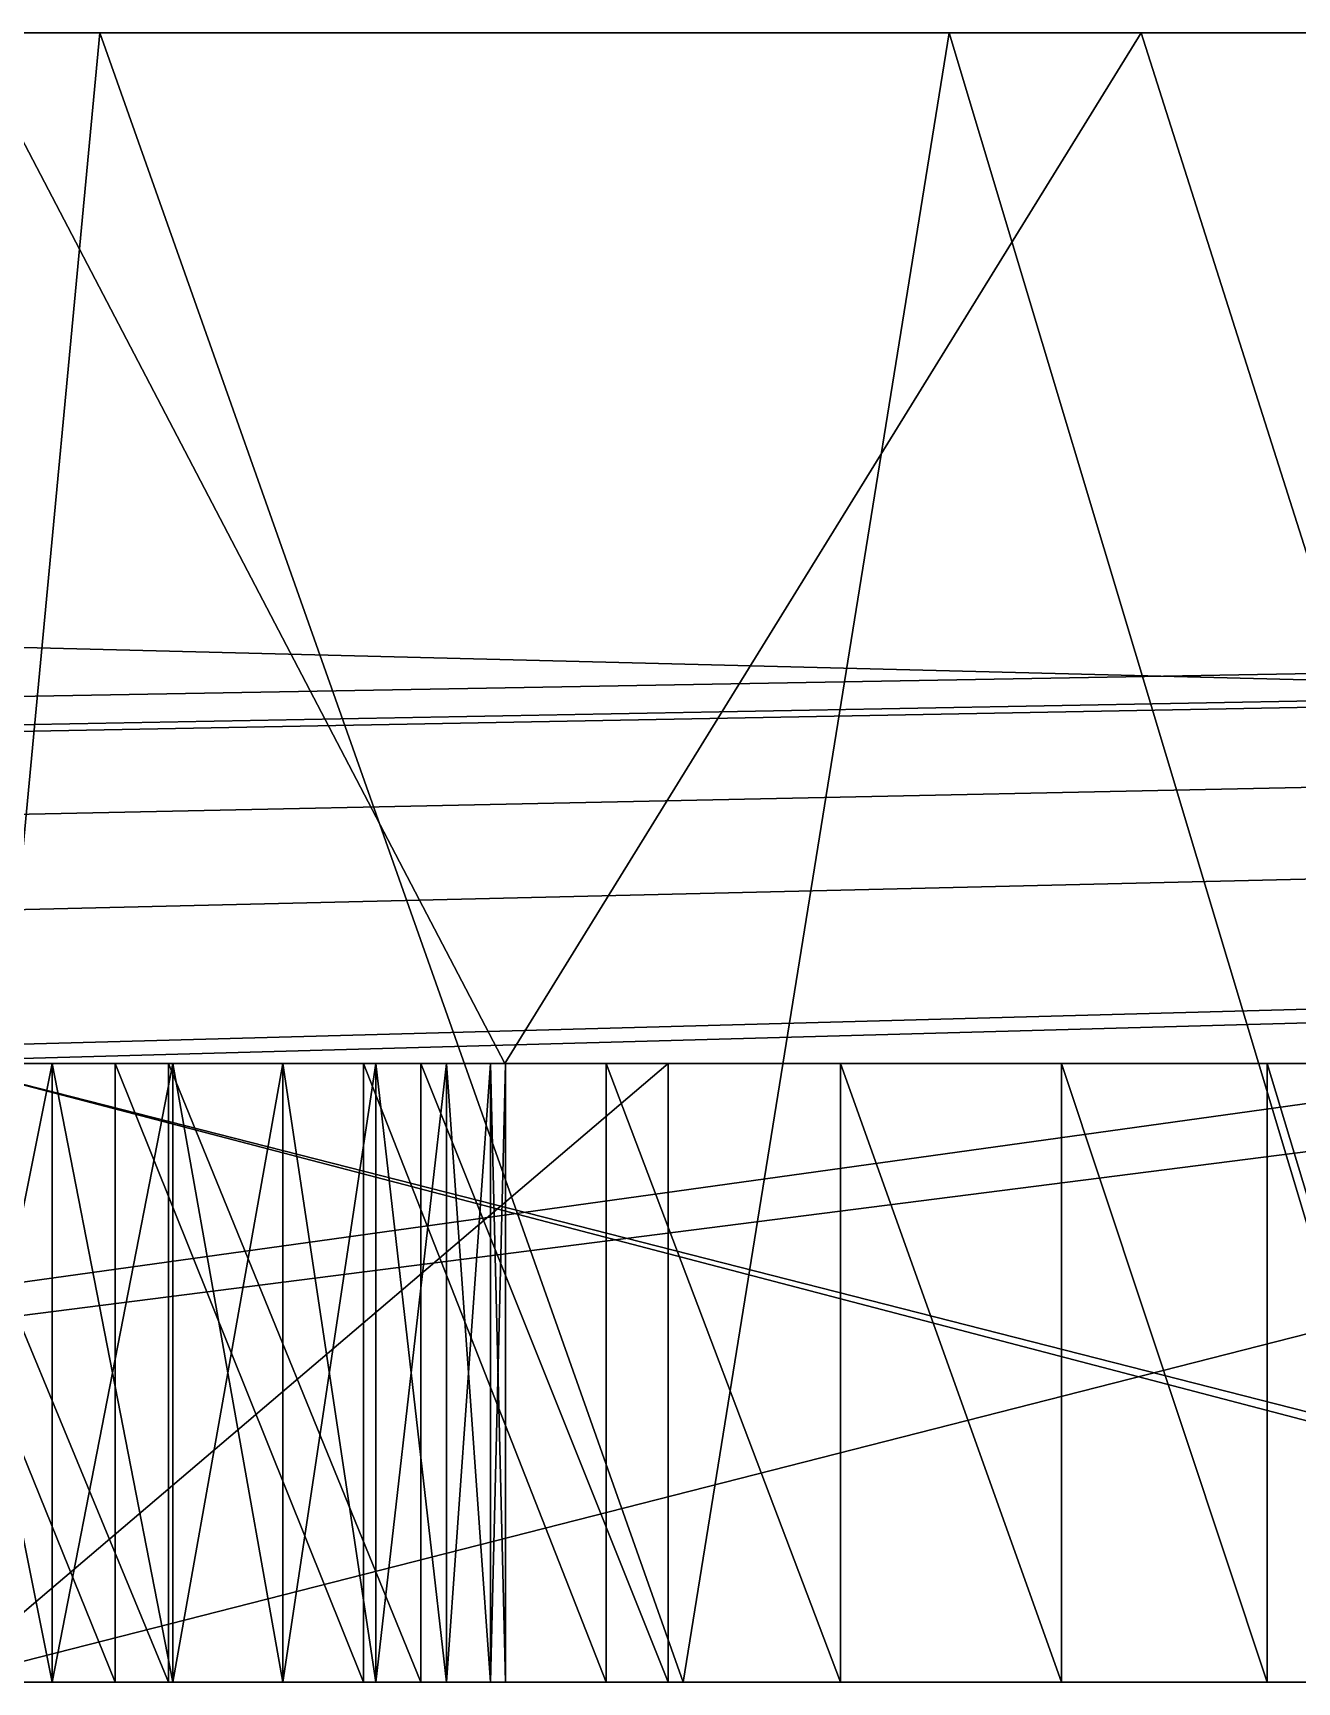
# Model space of a CAD drawing. Header units: millimetres. Extents: x -79 to 79, y 0 to 4.
# Drawn here: x -20.096 to -17.031, y 0 to 4 of the extents above; entities that cross this region are included whole.
import ezdxf

# ---------------------------------------------------------------- set-up
doc = ezdxf.new("R2010")
doc.units = ezdxf.units.MM
doc.header["$LTSCALE"] = 57.942387
for name, color, linetype in [('1', 7, 'CONTINUOUS'), ('14', 7, 'CONTINUOUS'), ('141', 7, 'CONTINUOUS'), ('146', 7, 'CONTINUOUS'), ('151', 7, 'CONTINUOUS'), ('193', 7, 'CONTINUOUS'), ('194', 7, 'CONTINUOUS'), ('195', 7, 'CONTINUOUS'), ('2', 7, 'CONTINUOUS'), ('224', 7, 'CONTINUOUS'), ('225', 7, 'CONTINUOUS'), ('226', 7, 'CONTINUOUS'), ('47', 7, 'CONTINUOUS'), ('49', 7, 'CONTINUOUS'), ('5', 7, 'CONTINUOUS'), ('54', 7, 'CONTINUOUS'), ('66', 7, 'CONTINUOUS'), ('67', 7, 'CONTINUOUS'), ('72', 7, 'CONTINUOUS')]:
    doc.layers.add(name, color=color, linetype=linetype)

msp = doc.modelspace()

# ---------------------------------------------------------------- linework, layer by layer
at = {"layer": '1', "color": 7, "linetype": 'CONTINUOUS'}
for points in [[(-6.4491, 0, 38.5), (6.4491, 0, 38.5), (-79, 0, 42.5), (-6.4491, 0, 38.5)], [(6.4491, 0, 38.5), (20.3188, 0, 38.1743), (-79, 0, 42.5), (6.4491, 0, 38.5)], [(-6.6276, 0, 38.3427), (-6.4491, 0, 38.5), (-79, 0, 42.5), (-6.6276, 0, 38.3427)], [(-6.7639, 0, 38.1477), (-6.6276, 0, 38.3427), (-79, 0, 42.5), (-6.7639, 0, 38.1477)], [(-6.8503, 0, 37.926), (-6.7639, 0, 38.1477), (-79, 0, 42.5), (-6.8503, 0, 37.926)], [(-6.8819, 0, 37.69), (-6.8503, 0, 37.926), (-79, 0, 42.5), (-6.8819, 0, 37.69)], [(-20.5786, 0, 38.5), (-6.8819, 0, 37.69), (-79, 0, 42.5), (-20.5786, 0, 38.5)], [(20.5786, 0, 38.5), (21.8478, 0, 38.5), (-79, 0, 42.5), (20.5786, 0, 38.5)], [(21.8478, 0, 38.5), (35.6625, 0, 38.1477), (-79, 0, 42.5), (21.8478, 0, 38.5)], [(20.432, 0, 38.3515), (20.5786, 0, 38.5), (-79, 0, 42.5), (20.432, 0, 38.3515)], [(20.3188, 0, 38.1743), (20.432, 0, 38.3515), (-79, 0, 42.5), (20.3188, 0, 38.1743)], [(35.9773, 0, 38.5), (48.8756, 0, 38.5), (-79, 0, 42.5), (35.9773, 0, 38.5)], [(48.8756, 0, 38.5), (62.7452, 0, 38.1743), (-79, 0, 42.5), (48.8756, 0, 38.5)], [(35.7988, 0, 38.3427), (35.9773, 0, 38.5), (-79, 0, 42.5), (35.7988, 0, 38.3427)], [(35.6625, 0, 38.1477), (35.7988, 0, 38.3427), (-79, 0, 42.5), (35.6625, 0, 38.1477)], [(63.005, 0, 38.5), (64.2742, 0, 38.5), (-79, 0, 42.5), (63.005, 0, 38.5)], [(-79, 0, 42.5), (64.2742, 0, 38.5), (79, 0, 42.5), (-79, 0, 42.5)], [(62.8585, 0, 38.3515), (63.005, 0, 38.5), (-79, 0, 42.5), (62.8585, 0, 38.3515)], [(62.7452, 0, 38.1743), (62.8585, 0, 38.3515), (-79, 0, 42.5), (62.7452, 0, 38.1743)], [(-20.8055, 0, -17.4632), (-27.0952, 0, -17.4632), (-15.3312, 0, -24.9632), (-20.8055, 0, -17.4632)], [(-15.3312, 0, -24.9632), (-27.0952, 0, -17.4632), (-27.0952, 0, -24.9632), (-15.3312, 0, -24.9632)], [(-27.0952, 0, 17.4632), (-16.3087, 0, 17.4632), (-27.0952, 0, 24.9632), (-27.0952, 0, 17.4632)], [(-16.3087, 0, 17.4632), (-25.1249, 0, 24.9632), (-27.0952, 0, 24.9632), (-16.3087, 0, 17.4632)], [(-25.1249, 0, 24.9632), (-16.3087, 0, 17.4632), (-24.9835, 0, 25.5552), (-25.1249, 0, 24.9632)], [(-24.9835, 0, 25.5552), (-16.3087, 0, 17.4632), (-24.7727, 0, 26.1223), (-24.9835, 0, 25.5552)], [(-24.7727, 0, 26.1223), (-16.3087, 0, 17.4632), (-24.4936, 0, 26.6622), (-24.7727, 0, 26.1223)], [(-24.4936, 0, 26.6622), (-16.3087, 0, 17.4632), (-21.1353, 0, 23.2709), (-24.4936, 0, 26.6622)], [(-21.1353, 0, 23.2709), (-16.3087, 0, 17.4632), (-20.9098, 0, 23.0712), (-21.1353, 0, 23.2709)], [(-20.9098, 0, 23.0712), (-16.3087, 0, 17.4632), (-20.643, 0, 22.9313), (-20.9098, 0, 23.0712)], [(-20.8055, 0, -17.4632), (-15.3312, 0, -24.9632), (-20.643, 0, -13.6687), (-20.8055, 0, -17.4632)], [(-20.643, 0, -13.6687), (-15.3312, 0, -24.9632), (-20.3506, 0, -13.7408), (-20.643, 0, -13.6687)], [(-20.643, 0, 22.9313), (-16.3087, 0, 17.4632), (-20.3506, 0, 22.8592), (-20.643, 0, 22.9313)], [(-20.432, 0, 38.3515), (-6.8819, 0, 37.69), (-20.5786, 0, 38.5), (-20.432, 0, 38.3515)], [(-19.8968, 0, 29.0908), (-20.5048, 0, 29.0907), (-20.0494, 0, 25.3408), (-19.8968, 0, 29.0908)], [(-20.0494, 0, 25.3408), (-20.5048, 0, 29.0907), (-20.3506, 0, 25.3408), (-20.0494, 0, 25.3408)], [(-20.3188, 0, 38.1743), (-6.8819, 0, 37.69), (-20.432, 0, 38.3515), (-20.3188, 0, 38.1743)], [(-19.7675, 0, -7.5188), (-20.3888, 0, -7.5036), (-20.0494, 0, -11.2592), (-19.7675, 0, -7.5188)], [(-20.0494, 0, -11.2592), (-20.3888, 0, -7.5036), (-20.3506, 0, -11.2592), (-20.0494, 0, -11.2592)], [(-20.3506, 0, -13.7408), (-15.3312, 0, -24.9632), (-20.0494, 0, -13.7408), (-20.3506, 0, -13.7408)], [(-20.3506, 0, 22.8592), (-16.3087, 0, 17.4632), (-20.0494, 0, 22.8592), (-20.3506, 0, 22.8592)], [(-20.3188, 0, -4.2521), (-18.5558, 0, -7.7781), (-20.3188, 0, 4.2521), (-20.3188, 0, -4.2521)], [(-18.5558, 0, -7.7781), (-15.3312, 0, -24.9632), (-20.3188, 0, 4.2521), (-18.5558, 0, -7.7781)], [(-14.4368, 0, -26.4104), (-20.3188, 0, -38.1743), (-14.7729, 0, -57.4116), (-14.4368, 0, -26.4104)], [(-14.7729, 0, -57.4116), (-20.3188, 0, -38.1743), (-16.6731, 0, -57.3875), (-14.7729, 0, -57.4116)], [(-16.6731, 0, -57.3875), (-20.3188, 0, -38.1743), (-18.519, 0, -57.3608), (-16.6731, 0, -57.3875)], [(-18.519, 0, -57.3608), (-20.3188, 0, -38.1743), (-20.3113, 0, -57.3318), (-18.519, 0, -57.3608)], [(-14.8443, 0, -25.0898), (-14.6402, 0, -25.2404), (-20.3188, 0, 4.2521), (-14.8443, 0, -25.0898)], [(-14.6402, 0, -25.2404), (-14.5848, 0, 15.72), (-20.3188, 0, 4.2521), (-14.6402, 0, -25.2404)], [(-15.0797, 0, -24.9954), (-14.8443, 0, -25.0898), (-20.3188, 0, 4.2521), (-15.0797, 0, -24.9954)], [(-15.3312, 0, -24.9632), (-15.0797, 0, -24.9954), (-20.3188, 0, 4.2521), (-15.3312, 0, -24.9632)], [(-10.4015, 0, 20.7121), (-6.8819, 0, 37.69), (-20.3188, 0, 38.1743), (-10.4015, 0, 20.7121)], [(-10.5844, 0, 21.0287), (-10.4015, 0, 20.7121), (-20.3188, 0, 38.1743), (-10.5844, 0, 21.0287)], [(-10.8291, 0, 21.3004), (-10.5844, 0, 21.0287), (-20.3188, 0, 38.1743), (-10.8291, 0, 21.3004)], [(-11.1248, 0, 21.5153), (-10.8291, 0, 21.3004), (-20.3188, 0, 38.1743), (-11.1248, 0, 21.5153)], [(-11.4589, 0, 21.6642), (-11.1248, 0, 21.5153), (-20.3188, 0, 38.1743), (-11.4589, 0, 21.6642)], [(-11.8169, 0, 21.7404), (-11.4589, 0, 21.6642), (-20.3188, 0, 38.1743), (-11.8169, 0, 21.7404)], [(-14.4368, 0, 26.4104), (-11.8169, 0, 21.7404), (-20.3188, 0, 38.1743), (-14.4368, 0, 26.4104)], [(-19.757, 0, -11.3313), (-19.7675, 0, -7.5188), (-20.0494, 0, -11.2592), (-19.757, 0, -11.3313)], [(-20.0494, 0, -13.7408), (-15.3312, 0, -24.9632), (-19.757, 0, -13.6687), (-20.0494, 0, -13.7408)], [(-20.0494, 0, 22.8592), (-16.3087, 0, 17.4632), (-19.757, 0, 22.9313), (-20.0494, 0, 22.8592)], [(-19.757, 0, 25.2687), (-19.8968, 0, 29.0908), (-20.0494, 0, 25.3408), (-19.757, 0, 25.2687)], [(-19.2948, 0, 29.0172), (-19.8968, 0, 29.0908), (-19.4902, 0, 25.1288), (-19.2948, 0, 29.0172)], [(-19.4902, 0, 25.1288), (-19.8968, 0, 29.0908), (-19.757, 0, 25.2687), (-19.4902, 0, 25.1288)], [(-19.1554, 0, -7.6104), (-19.7675, 0, -7.5188), (-19.2647, 0, -11.6709), (-19.1554, 0, -7.6104)], [(-19.2647, 0, -11.6709), (-19.7675, 0, -7.5188), (-19.4902, 0, -11.4712), (-19.2647, 0, -11.6709)], [(-19.4902, 0, -11.4712), (-19.7675, 0, -7.5188), (-19.757, 0, -11.3313), (-19.4902, 0, -11.4712)], [(-19.757, 0, -13.6687), (-15.3312, 0, -24.9632), (-19.4902, 0, -13.5288), (-19.757, 0, -13.6687)], [(-19.757, 0, 22.9313), (-16.3087, 0, 17.4632), (-19.4902, 0, 23.0712), (-19.757, 0, 22.9313)], [(-19.4902, 0, -13.5288), (-15.3312, 0, -24.9632), (-19.2647, 0, -13.3291), (-19.4902, 0, -13.5288)], [(-19.4902, 0, 23.0712), (-16.3087, 0, 17.4632), (-19.2647, 0, 23.2709), (-19.4902, 0, 23.0712)], [(-19.2647, 0, 24.9291), (-19.2948, 0, 29.0172), (-19.4902, 0, 25.1288), (-19.2647, 0, 24.9291)], [(-18.7059, 0, 28.8715), (-19.2948, 0, 29.0172), (-18.95, 0, 24.1), (-18.7059, 0, 28.8715)], [(-18.95, 0, 24.1), (-19.2948, 0, 29.0172), (-18.9864, 0, 24.3994), (-18.95, 0, 24.1)], [(-18.9864, 0, 24.3994), (-19.2948, 0, 29.0172), (-19.0934, 0, 24.6812), (-18.9864, 0, 24.3994)], [(-19.0934, 0, 24.6812), (-19.2948, 0, 29.0172), (-19.2647, 0, 24.9291), (-19.0934, 0, 24.6812)], [(-19.0934, 0, -11.9188), (-19.1554, 0, -7.6104), (-19.2647, 0, -11.6709), (-19.0934, 0, -11.9188)], [(-19.2647, 0, -13.3291), (-15.3312, 0, -24.9632), (-19.0934, 0, -13.0812), (-19.2647, 0, -13.3291)], [(-19.2647, 0, 23.2709), (-16.3087, 0, 17.4632), (-19.0934, 0, 23.5188), (-19.2647, 0, 23.2709)], [(-18.5558, 0, -7.7781), (-19.1554, 0, -7.6104), (-18.95, 0, -12.5), (-18.5558, 0, -7.7781)], [(-18.95, 0, -12.5), (-19.1554, 0, -7.6104), (-18.9864, 0, -12.2006), (-18.95, 0, -12.5)], [(-18.9864, 0, -12.2006), (-19.1554, 0, -7.6104), (-19.0934, 0, -11.9188), (-18.9864, 0, -12.2006)], [(-19.0934, 0, -13.0812), (-15.3312, 0, -24.9632), (-18.9864, 0, -12.7994), (-19.0934, 0, -13.0812)], [(-19.0934, 0, 23.5188), (-16.3087, 0, 17.4632), (-18.9864, 0, 23.8006), (-19.0934, 0, 23.5188)], [(-15.3312, 0, -24.9632), (-18.95, 0, -12.5), (-18.9864, 0, -12.7994), (-15.3312, 0, -24.9632)], [(-16.3087, 0, 17.4632), (-18.95, 0, 24.1), (-18.9864, 0, 23.8006), (-16.3087, 0, 17.4632)], [(-15.3312, 0, -24.9632), (-18.5558, 0, -7.7781), (-18.95, 0, -12.5), (-15.3312, 0, -24.9632)], [(-16.3087, 0, 17.4632), (-18.7059, 0, 28.8715), (-18.95, 0, 24.1), (-16.3087, 0, 17.4632)], [(-18.7059, 0, 28.8715), (-16.3087, 0, 17.4632), (-18.1378, 0, 28.6549), (-18.7059, 0, 28.8715)], [(-18.1378, 0, 28.6549), (-16.3087, 0, 17.4632), (-17.6017, 0, 28.3717), (-18.1378, 0, 28.6549)], [(-17.6017, 0, 28.3717), (-16.3087, 0, 17.4632), (-17.1032, 0, 28.0255), (-17.6017, 0, 28.3717)], [(-17.1032, 0, 28.0255), (-16.3087, 0, 17.4632), (-16.6497, 0, 27.6206), (-17.1032, 0, 28.0255)]]:
    msp.add_3dface(points, dxfattribs=at)
at = {"layer": '14', "color": 7, "linetype": 'CONTINUOUS'}
for points in [[(-19.934, 4, -57.3382), (-20.3113, 0, -57.3318), (-21.9792, 4, -57.3026), (-19.934, 4, -57.3382)], [(-18.519, 0, -57.3608), (-20.3113, 0, -57.3318), (-19.934, 4, -57.3382), (-18.519, 0, -57.3608)], [(-17.8745, 4, -57.3703), (-18.519, 0, -57.3608), (-19.934, 4, -57.3382), (-17.8745, 4, -57.3703)], [(-16.6731, 0, -57.3875), (-18.519, 0, -57.3608), (-17.8745, 4, -57.3703), (-16.6731, 0, -57.3875)], [(-15.802, 4, -57.399), (-16.6731, 0, -57.3875), (-17.8745, 4, -57.3703), (-15.802, 4, -57.399)]]:
    msp.add_3dface(points, dxfattribs=at)
at = {"layer": '141', "color": 7, "linetype": 'CONTINUOUS'}
for points in [[(-79, 4, 42.5), (79, 4, 42.5), (-70, 4, 38.5), (-79, 4, 42.5)], [(-70, 4, 38.5), (79, 4, 42.5), (70, 4, 38.5), (-70, 4, 38.5)], [(-19.934, 4, -57.3382), (-21.9792, 4, -57.3026), (-20.2584, 4, -53.3321), (-19.934, 4, -57.3382)], [(-17.4083, 4, -53.3767), (-19.934, 4, -57.3382), (-20.2584, 4, -53.3321), (-17.4083, 4, -53.3767)], [(-17.8745, 4, -57.3703), (-19.934, 4, -57.3382), (-17.4083, 4, -53.3767), (-17.8745, 4, -57.3703)], [(-15.802, 4, -57.399), (-17.8745, 4, -57.3703), (-17.4083, 4, -53.3767), (-15.802, 4, -57.399)], [(-15.1949, 4, -53.4067), (-15.802, 4, -57.399), (-17.4083, 4, -53.3767), (-15.1949, 4, -53.4067)]]:
    msp.add_3dface(points, dxfattribs=at)
at = {"layer": '146', "color": 7, "linetype": 'CONTINUOUS'}
for points in [[(-64.2742, 1.5, 38.5), (-70, 1.5, 38.5), (70, 4, 38.5), (-64.2742, 1.5, 38.5)], [(-70, 1.5, 38.5), (-70, 4, 38.5), (70, 4, 38.5), (-70, 1.5, 38.5)], [(-63.005, 1.5, 38.5), (-64.2742, 1.5, 38.5), (70, 4, 38.5), (-63.005, 1.5, 38.5)], [(-48.8756, 1.5, 38.5), (-63.005, 1.5, 38.5), (70, 4, 38.5), (-48.8756, 1.5, 38.5)], [(-35.9773, 1.5, 38.5), (-48.8756, 1.5, 38.5), (70, 4, 38.5), (-35.9773, 1.5, 38.5)], [(-21.8478, 1.5, 38.5), (-35.9773, 1.5, 38.5), (70, 4, 38.5), (-21.8478, 1.5, 38.5)], [(-20.5786, 1.5, 38.5), (-21.8478, 1.5, 38.5), (70, 4, 38.5), (-20.5786, 1.5, 38.5)], [(-6.4491, 1.5, 38.5), (-20.5786, 1.5, 38.5), (70, 4, 38.5), (-6.4491, 1.5, 38.5)]]:
    msp.add_3dface(points, dxfattribs=at)
at = {"layer": '151', "color": 7, "linetype": 'CONTINUOUS'}
for points in [[(-21.1961, 1.5, -53.3163), (-18.9522, 1.5, -53.3533), (-20.2584, 4, -53.3321), (-21.1961, 1.5, -53.3163)], [(-18.9522, 1.5, -53.3533), (-17.4083, 4, -53.3767), (-20.2584, 4, -53.3321), (-18.9522, 1.5, -53.3533)], [(-18.9522, 1.5, -53.3533), (-16.614, 1.5, -53.3877), (-17.4083, 4, -53.3767), (-18.9522, 1.5, -53.3533)], [(-16.614, 1.5, -53.3877), (-15.1949, 4, -53.4067), (-17.4083, 4, -53.3767), (-16.614, 1.5, -53.3877)]]:
    msp.add_3dface(points, dxfattribs=at)
at = {"layer": '193', "color": 7, "linetype": 'CONTINUOUS'}
for points in [[(-20.5048, 0, 29.0907), (-19.8968, 0, 29.0908), (-20.5048, 1.5, 29.0907), (-20.5048, 0, 29.0907)], [(-19.8968, 0, 29.0908), (-19.8968, 1.5, 29.0908), (-20.5048, 1.5, 29.0907), (-19.8968, 0, 29.0908)], [(-19.8968, 0, 29.0908), (-19.2948, 0, 29.0172), (-19.8968, 1.5, 29.0908), (-19.8968, 0, 29.0908)], [(-19.2948, 0, 29.0172), (-19.2948, 1.5, 29.0172), (-19.8968, 1.5, 29.0908), (-19.2948, 0, 29.0172)], [(-19.2948, 0, 29.0172), (-18.7059, 0, 28.8715), (-19.2948, 1.5, 29.0172), (-19.2948, 0, 29.0172)], [(-18.7059, 0, 28.8715), (-18.7059, 1.5, 28.8715), (-19.2948, 1.5, 29.0172), (-18.7059, 0, 28.8715)], [(-18.7059, 0, 28.8715), (-18.1378, 0, 28.6549), (-18.7059, 1.5, 28.8715), (-18.7059, 0, 28.8715)], [(-18.1378, 0, 28.6549), (-18.1378, 1.5, 28.6549), (-18.7059, 1.5, 28.8715), (-18.1378, 0, 28.6549)], [(-18.1378, 0, 28.6549), (-17.6017, 0, 28.3717), (-18.1378, 1.5, 28.6549), (-18.1378, 0, 28.6549)], [(-17.6017, 0, 28.3717), (-17.6017, 1.5, 28.3717), (-18.1378, 1.5, 28.6549), (-17.6017, 0, 28.3717)], [(-17.6017, 0, 28.3717), (-17.1032, 0, 28.0255), (-17.6017, 1.5, 28.3717), (-17.6017, 0, 28.3717)], [(-17.1032, 0, 28.0255), (-17.1032, 1.5, 28.0255), (-17.6017, 1.5, 28.3717), (-17.1032, 0, 28.0255)], [(-17.1032, 0, 28.0255), (-16.6497, 0, 27.6206), (-17.1032, 1.5, 28.0255), (-17.1032, 0, 28.0255)], [(-16.6497, 0, 27.6206), (-16.6497, 1.5, 27.6206), (-17.1032, 1.5, 28.0255), (-16.6497, 0, 27.6206)]]:
    msp.add_3dface(points, dxfattribs=at)
at = {"layer": '194', "color": 7, "linetype": 'CONTINUOUS'}
for points in [[(-20.0494, 0, 25.3408), (-20.3506, 0, 25.3408), (-20.0494, 1.5, 25.3408), (-20.0494, 0, 25.3408)], [(-20.3506, 0, 25.3408), (-20.3506, 1.5, 25.3408), (-20.0494, 1.5, 25.3408), (-20.3506, 0, 25.3408)], [(-19.757, 0, 25.2687), (-20.0494, 0, 25.3408), (-19.757, 1.5, 25.2687), (-19.757, 0, 25.2687)], [(-20.0494, 0, 25.3408), (-20.0494, 1.5, 25.3408), (-19.757, 1.5, 25.2687), (-20.0494, 0, 25.3408)], [(-19.4902, 0, 25.1288), (-19.757, 0, 25.2687), (-19.4902, 1.5, 25.1288), (-19.4902, 0, 25.1288)], [(-19.757, 0, 25.2687), (-19.757, 1.5, 25.2687), (-19.4902, 1.5, 25.1288), (-19.757, 0, 25.2687)], [(-19.2647, 0, 24.9291), (-19.4902, 0, 25.1288), (-19.2647, 1.5, 24.9291), (-19.2647, 0, 24.9291)], [(-19.4902, 0, 25.1288), (-19.4902, 1.5, 25.1288), (-19.2647, 1.5, 24.9291), (-19.4902, 0, 25.1288)], [(-19.0934, 0, 24.6812), (-19.2647, 0, 24.9291), (-19.0934, 1.5, 24.6812), (-19.0934, 0, 24.6812)], [(-19.2647, 0, 24.9291), (-19.2647, 1.5, 24.9291), (-19.0934, 1.5, 24.6812), (-19.2647, 0, 24.9291)], [(-18.9864, 0, 24.3994), (-19.0934, 0, 24.6812), (-18.9864, 1.5, 24.3994), (-18.9864, 0, 24.3994)], [(-19.0934, 0, 24.6812), (-19.0934, 1.5, 24.6812), (-18.9864, 1.5, 24.3994), (-19.0934, 0, 24.6812)], [(-18.95, 0, 24.1), (-18.9864, 0, 24.3994), (-18.95, 1.5, 24.1), (-18.95, 0, 24.1)], [(-18.95, 1.5, 24.1), (-18.9864, 0, 24.3994), (-18.9864, 1.5, 24.3994), (-18.95, 1.5, 24.1)]]:
    msp.add_3dface(points, dxfattribs=at)
at = {"layer": '195', "color": 7, "linetype": 'CONTINUOUS'}
for points in [[(-20.3506, 0, 22.8592), (-20.0494, 0, 22.8592), (-20.3506, 1.5, 22.8592), (-20.3506, 0, 22.8592)], [(-20.0494, 0, 22.8592), (-20.0494, 1.5, 22.8592), (-20.3506, 1.5, 22.8592), (-20.0494, 0, 22.8592)], [(-20.0494, 0, 22.8592), (-19.757, 0, 22.9313), (-20.0494, 1.5, 22.8592), (-20.0494, 0, 22.8592)], [(-19.757, 0, 22.9313), (-19.757, 1.5, 22.9313), (-20.0494, 1.5, 22.8592), (-19.757, 0, 22.9313)], [(-19.757, 0, 22.9313), (-19.4902, 0, 23.0712), (-19.757, 1.5, 22.9313), (-19.757, 0, 22.9313)], [(-19.4902, 0, 23.0712), (-19.4902, 1.5, 23.0712), (-19.757, 1.5, 22.9313), (-19.4902, 0, 23.0712)], [(-19.4902, 0, 23.0712), (-19.2647, 0, 23.2709), (-19.4902, 1.5, 23.0712), (-19.4902, 0, 23.0712)], [(-19.2647, 0, 23.2709), (-19.2647, 1.5, 23.2709), (-19.4902, 1.5, 23.0712), (-19.2647, 0, 23.2709)], [(-19.2647, 0, 23.2709), (-19.0934, 0, 23.5188), (-19.2647, 1.5, 23.2709), (-19.2647, 0, 23.2709)], [(-19.0934, 0, 23.5188), (-19.0934, 1.5, 23.5188), (-19.2647, 1.5, 23.2709), (-19.0934, 0, 23.5188)], [(-19.0934, 0, 23.5188), (-18.9864, 0, 23.8006), (-19.0934, 1.5, 23.5188), (-19.0934, 0, 23.5188)], [(-18.9864, 0, 23.8006), (-18.9864, 1.5, 23.8006), (-19.0934, 1.5, 23.5188), (-18.9864, 0, 23.8006)], [(-18.9864, 0, 23.8006), (-18.95, 0, 24.1), (-18.9864, 1.5, 23.8006), (-18.9864, 0, 23.8006)], [(-18.95, 0, 24.1), (-18.95, 1.5, 24.1), (-18.9864, 1.5, 23.8006), (-18.95, 0, 24.1)]]:
    msp.add_3dface(points, dxfattribs=at)
at = {"layer": '2', "color": 7, "linetype": 'CONTINUOUS'}
for points in [[(-27.0952, 1.5, -24.9632), (-20.8055, 1.5, -17.4632), (-15.3312, 1.5, -24.9632), (-27.0952, 1.5, -24.9632)], [(-16.3087, 1.5, 17.4632), (-27.0952, 1.5, 17.4632), (-19.4902, 1.5, 23.0712), (-16.3087, 1.5, 17.4632)], [(-19.4902, 1.5, 23.0712), (-27.0952, 1.5, 17.4632), (-19.757, 1.5, 22.9313), (-19.4902, 1.5, 23.0712)], [(-19.757, 1.5, 22.9313), (-27.0952, 1.5, 17.4632), (-20.0494, 1.5, 22.8592), (-19.757, 1.5, 22.9313)], [(-20.0494, 1.5, 22.8592), (-27.0952, 1.5, 17.4632), (-20.3506, 1.5, 22.8592), (-20.0494, 1.5, 22.8592)], [(-21.1961, 1.5, -53.3163), (-20.3188, 1.5, -38.1743), (-18.9522, 1.5, -53.3533), (-21.1961, 1.5, -53.3163)], [(-15.3312, 1.5, -24.9632), (-20.8055, 1.5, -17.4632), (-19.0934, 1.5, -13.0812), (-15.3312, 1.5, -24.9632)], [(-19.0934, 1.5, -13.0812), (-20.8055, 1.5, -17.4632), (-19.2647, 1.5, -13.3291), (-19.0934, 1.5, -13.0812)], [(-19.2647, 1.5, -13.3291), (-20.8055, 1.5, -17.4632), (-19.4902, 1.5, -13.5288), (-19.2647, 1.5, -13.3291)], [(-19.4902, 1.5, -13.5288), (-20.8055, 1.5, -17.4632), (-19.757, 1.5, -13.6687), (-19.4902, 1.5, -13.5288)], [(-19.757, 1.5, -13.6687), (-20.8055, 1.5, -17.4632), (-20.0494, 1.5, -13.7408), (-19.757, 1.5, -13.6687)], [(-20.0494, 1.5, -13.7408), (-20.8055, 1.5, -17.4632), (-20.3506, 1.5, -13.7408), (-20.0494, 1.5, -13.7408)], [(-20.5786, 1.5, 38.5), (-6.4491, 1.5, 38.5), (-20.432, 1.5, 38.3515), (-20.5786, 1.5, 38.5)], [(-19.8968, 1.5, 29.0908), (-20.3506, 1.5, 25.3408), (-20.5048, 1.5, 29.0907), (-19.8968, 1.5, 29.0908)], [(-20.432, 1.5, 38.3515), (-6.4491, 1.5, 38.5), (-20.3188, 1.5, 38.1743), (-20.432, 1.5, 38.3515)], [(-20.3888, 1.5, -7.5036), (-19.7675, 1.5, -7.5188), (-20.3506, 1.5, -11.2592), (-20.3888, 1.5, -7.5036)], [(-20.3506, 1.5, -11.2592), (-19.7675, 1.5, -7.5188), (-20.0494, 1.5, -11.2592), (-20.3506, 1.5, -11.2592)], [(-20.0494, 1.5, 25.3408), (-20.3506, 1.5, 25.3408), (-19.8968, 1.5, 29.0908), (-20.0494, 1.5, 25.3408)], [(-18.5558, 1.5, -7.7781), (-20.3188, 1.5, -4.2521), (-14.5848, 1.5, 15.72), (-18.5558, 1.5, -7.7781)], [(-14.5848, 1.5, 15.72), (-20.3188, 1.5, -4.2521), (-20.3188, 1.5, 4.2521), (-14.5848, 1.5, 15.72)], [(-20.3188, 1.5, -38.1743), (-14.4368, 1.5, -26.4104), (-18.9522, 1.5, -53.3533), (-20.3188, 1.5, -38.1743)], [(-6.6276, 1.5, 38.3427), (-6.7639, 1.5, 38.1477), (-20.3188, 1.5, 38.1743), (-6.6276, 1.5, 38.3427)], [(-20.3188, 1.5, 38.1743), (-6.7639, 1.5, 38.1477), (-14.4368, 1.5, 26.4104), (-20.3188, 1.5, 38.1743)], [(-6.4491, 1.5, 38.5), (-6.6276, 1.5, 38.3427), (-20.3188, 1.5, 38.1743), (-6.4491, 1.5, 38.5)], [(-20.0494, 1.5, -11.2592), (-19.7675, 1.5, -7.5188), (-19.757, 1.5, -11.3313), (-20.0494, 1.5, -11.2592)], [(-19.757, 1.5, 25.2687), (-20.0494, 1.5, 25.3408), (-19.8968, 1.5, 29.0908), (-19.757, 1.5, 25.2687)], [(-19.2948, 1.5, 29.0172), (-19.757, 1.5, 25.2687), (-19.8968, 1.5, 29.0908), (-19.2948, 1.5, 29.0172)], [(-19.7675, 1.5, -7.5188), (-19.1554, 1.5, -7.6104), (-19.757, 1.5, -11.3313), (-19.7675, 1.5, -7.5188)], [(-19.757, 1.5, -11.3313), (-19.1554, 1.5, -7.6104), (-19.4902, 1.5, -11.4712), (-19.757, 1.5, -11.3313)], [(-19.4902, 1.5, 25.1288), (-19.757, 1.5, 25.2687), (-19.2948, 1.5, 29.0172), (-19.4902, 1.5, 25.1288)], [(-19.4902, 1.5, -11.4712), (-19.1554, 1.5, -7.6104), (-19.2647, 1.5, -11.6709), (-19.4902, 1.5, -11.4712)], [(-19.2647, 1.5, 23.2709), (-16.3087, 1.5, 17.4632), (-19.4902, 1.5, 23.0712), (-19.2647, 1.5, 23.2709)], [(-19.2647, 1.5, 24.9291), (-19.4902, 1.5, 25.1288), (-19.2948, 1.5, 29.0172), (-19.2647, 1.5, 24.9291)], [(-18.7059, 1.5, 28.8715), (-19.2647, 1.5, 24.9291), (-19.2948, 1.5, 29.0172), (-18.7059, 1.5, 28.8715)], [(-19.2647, 1.5, -11.6709), (-19.1554, 1.5, -7.6104), (-19.0934, 1.5, -11.9188), (-19.2647, 1.5, -11.6709)], [(-19.0934, 1.5, 23.5188), (-16.3087, 1.5, 17.4632), (-19.2647, 1.5, 23.2709), (-19.0934, 1.5, 23.5188)], [(-19.0934, 1.5, 24.6812), (-19.2647, 1.5, 24.9291), (-18.7059, 1.5, 28.8715), (-19.0934, 1.5, 24.6812)], [(-19.1554, 1.5, -7.6104), (-18.5558, 1.5, -7.7781), (-19.0934, 1.5, -11.9188), (-19.1554, 1.5, -7.6104)], [(-19.0934, 1.5, -11.9188), (-18.5558, 1.5, -7.7781), (-18.9864, 1.5, -12.2006), (-19.0934, 1.5, -11.9188)], [(-18.9864, 1.5, -12.7994), (-15.3312, 1.5, -24.9632), (-19.0934, 1.5, -13.0812), (-18.9864, 1.5, -12.7994)], [(-16.3087, 1.5, 17.4632), (-19.0934, 1.5, 23.5188), (-16.6497, 1.5, 27.6206), (-16.3087, 1.5, 17.4632)], [(-19.0934, 1.5, 23.5188), (-18.9864, 1.5, 23.8006), (-17.1032, 1.5, 28.0255), (-19.0934, 1.5, 23.5188)], [(-16.6497, 1.5, 27.6206), (-19.0934, 1.5, 23.5188), (-17.1032, 1.5, 28.0255), (-16.6497, 1.5, 27.6206)], [(-18.9864, 1.5, 24.3994), (-19.0934, 1.5, 24.6812), (-18.7059, 1.5, 28.8715), (-18.9864, 1.5, 24.3994)], [(-18.5558, 1.5, -7.7781), (-18.95, 1.5, -12.5), (-18.9864, 1.5, -12.2006), (-18.5558, 1.5, -7.7781)], [(-18.95, 1.5, -12.5), (-15.3312, 1.5, -24.9632), (-18.9864, 1.5, -12.7994), (-18.95, 1.5, -12.5)], [(-18.9864, 1.5, 23.8006), (-18.95, 1.5, 24.1), (-18.1378, 1.5, 28.6549), (-18.9864, 1.5, 23.8006)], [(-18.95, 1.5, 24.1), (-18.9864, 1.5, 24.3994), (-18.7059, 1.5, 28.8715), (-18.95, 1.5, 24.1)], [(-17.1032, 1.5, 28.0255), (-18.9864, 1.5, 23.8006), (-17.6017, 1.5, 28.3717), (-17.1032, 1.5, 28.0255)], [(-17.6017, 1.5, 28.3717), (-18.9864, 1.5, 23.8006), (-18.1378, 1.5, 28.6549), (-17.6017, 1.5, 28.3717)], [(-18.9522, 1.5, -53.3533), (-14.4368, 1.5, -26.4104), (-16.614, 1.5, -53.3877), (-18.9522, 1.5, -53.3533)], [(-18.5558, 1.5, -7.7781), (-15.3312, 1.5, -24.9632), (-18.95, 1.5, -12.5), (-18.5558, 1.5, -7.7781)], [(-18.1378, 1.5, 28.6549), (-18.95, 1.5, 24.1), (-18.7059, 1.5, 28.8715), (-18.1378, 1.5, 28.6549)], [(-15.3312, 1.5, -24.9632), (-18.5558, 1.5, -7.7781), (-14.5848, 1.5, 15.72), (-15.3312, 1.5, -24.9632)]]:
    msp.add_3dface(points, dxfattribs=at)
at = {"layer": '224', "color": 7, "linetype": 'CONTINUOUS'}
for points in [[(-20.3888, 0, -7.5036), (-19.7675, 0, -7.5188), (-20.3888, 1.5, -7.5036), (-20.3888, 0, -7.5036)], [(-19.7675, 0, -7.5188), (-19.7675, 1.5, -7.5188), (-20.3888, 1.5, -7.5036), (-19.7675, 0, -7.5188)], [(-19.7675, 0, -7.5188), (-19.1554, 0, -7.6104), (-19.7675, 1.5, -7.5188), (-19.7675, 0, -7.5188)], [(-19.1554, 0, -7.6104), (-19.1554, 1.5, -7.6104), (-19.7675, 1.5, -7.5188), (-19.1554, 0, -7.6104)], [(-19.1554, 0, -7.6104), (-18.5558, 0, -7.7781), (-19.1554, 1.5, -7.6104), (-19.1554, 0, -7.6104)], [(-18.5558, 0, -7.7781), (-18.5558, 1.5, -7.7781), (-19.1554, 1.5, -7.6104), (-18.5558, 0, -7.7781)]]:
    msp.add_3dface(points, dxfattribs=at)
at = {"layer": '225', "color": 7, "linetype": 'CONTINUOUS'}
for points in [[(-20.0494, 0, -11.2592), (-20.3506, 0, -11.2592), (-20.0494, 1.5, -11.2592), (-20.0494, 0, -11.2592)], [(-20.3506, 0, -11.2592), (-20.3506, 1.5, -11.2592), (-20.0494, 1.5, -11.2592), (-20.3506, 0, -11.2592)], [(-19.757, 0, -11.3313), (-20.0494, 0, -11.2592), (-19.757, 1.5, -11.3313), (-19.757, 0, -11.3313)], [(-20.0494, 0, -11.2592), (-20.0494, 1.5, -11.2592), (-19.757, 1.5, -11.3313), (-20.0494, 0, -11.2592)], [(-19.4902, 0, -11.4712), (-19.757, 0, -11.3313), (-19.4902, 1.5, -11.4712), (-19.4902, 0, -11.4712)], [(-19.757, 0, -11.3313), (-19.757, 1.5, -11.3313), (-19.4902, 1.5, -11.4712), (-19.757, 0, -11.3313)], [(-19.2647, 0, -11.6709), (-19.4902, 0, -11.4712), (-19.2647, 1.5, -11.6709), (-19.2647, 0, -11.6709)], [(-19.4902, 0, -11.4712), (-19.4902, 1.5, -11.4712), (-19.2647, 1.5, -11.6709), (-19.4902, 0, -11.4712)], [(-19.0934, 0, -11.9188), (-19.2647, 0, -11.6709), (-19.0934, 1.5, -11.9188), (-19.0934, 0, -11.9188)], [(-19.2647, 0, -11.6709), (-19.2647, 1.5, -11.6709), (-19.0934, 1.5, -11.9188), (-19.2647, 0, -11.6709)], [(-18.9864, 0, -12.2006), (-19.0934, 0, -11.9188), (-18.9864, 1.5, -12.2006), (-18.9864, 0, -12.2006)], [(-19.0934, 0, -11.9188), (-19.0934, 1.5, -11.9188), (-18.9864, 1.5, -12.2006), (-19.0934, 0, -11.9188)], [(-18.95, 0, -12.5), (-18.9864, 0, -12.2006), (-18.95, 1.5, -12.5), (-18.95, 0, -12.5)], [(-18.95, 1.5, -12.5), (-18.9864, 0, -12.2006), (-18.9864, 1.5, -12.2006), (-18.95, 1.5, -12.5)]]:
    msp.add_3dface(points, dxfattribs=at)
at = {"layer": '226', "color": 7, "linetype": 'CONTINUOUS'}
for points in [[(-20.3506, 0, -13.7408), (-20.0494, 0, -13.7408), (-20.3506, 1.5, -13.7408), (-20.3506, 0, -13.7408)], [(-20.0494, 0, -13.7408), (-20.0494, 1.5, -13.7408), (-20.3506, 1.5, -13.7408), (-20.0494, 0, -13.7408)], [(-20.0494, 0, -13.7408), (-19.757, 0, -13.6687), (-20.0494, 1.5, -13.7408), (-20.0494, 0, -13.7408)], [(-19.757, 0, -13.6687), (-19.757, 1.5, -13.6687), (-20.0494, 1.5, -13.7408), (-19.757, 0, -13.6687)], [(-19.757, 0, -13.6687), (-19.4902, 0, -13.5288), (-19.757, 1.5, -13.6687), (-19.757, 0, -13.6687)], [(-19.4902, 0, -13.5288), (-19.4902, 1.5, -13.5288), (-19.757, 1.5, -13.6687), (-19.4902, 0, -13.5288)], [(-19.4902, 0, -13.5288), (-19.2647, 0, -13.3291), (-19.4902, 1.5, -13.5288), (-19.4902, 0, -13.5288)], [(-19.2647, 0, -13.3291), (-19.2647, 1.5, -13.3291), (-19.4902, 1.5, -13.5288), (-19.2647, 0, -13.3291)], [(-19.2647, 0, -13.3291), (-19.0934, 0, -13.0812), (-19.2647, 1.5, -13.3291), (-19.2647, 0, -13.3291)], [(-19.0934, 0, -13.0812), (-19.0934, 1.5, -13.0812), (-19.2647, 1.5, -13.3291), (-19.0934, 0, -13.0812)], [(-19.0934, 0, -13.0812), (-18.9864, 0, -12.7994), (-19.0934, 1.5, -13.0812), (-19.0934, 0, -13.0812)], [(-18.9864, 0, -12.7994), (-18.9864, 1.5, -12.7994), (-19.0934, 1.5, -13.0812), (-18.9864, 0, -12.7994)], [(-18.9864, 0, -12.7994), (-18.95, 0, -12.5), (-18.9864, 1.5, -12.7994), (-18.9864, 0, -12.7994)], [(-18.95, 0, -12.5), (-18.95, 1.5, -12.5), (-18.9864, 1.5, -12.7994), (-18.95, 0, -12.5)]]:
    msp.add_3dface(points, dxfattribs=at)
at = {"layer": '47', "color": 7, "linetype": 'CONTINUOUS'}
for points in [[(-15.3312, 0, -24.9632), (-27.0952, 0, -24.9632), (-15.3312, 1.5, -24.9632), (-15.3312, 0, -24.9632)], [(-27.0952, 0, -24.9632), (-27.0952, 1.5, -24.9632), (-15.3312, 1.5, -24.9632), (-27.0952, 0, -24.9632)]]:
    msp.add_3dface(points, dxfattribs=at)
at = {"layer": '49', "color": 7, "linetype": 'CONTINUOUS'}
for points in [[(-20.3188, 0, -38.1743), (-14.4368, 0, -26.4104), (-20.3188, 1.5, -38.1743), (-20.3188, 0, -38.1743)], [(-14.4368, 0, -26.4104), (-14.4368, 1.5, -26.4104), (-20.3188, 1.5, -38.1743), (-14.4368, 0, -26.4104)]]:
    msp.add_3dface(points, dxfattribs=at)
at = {"layer": '5', "color": 7, "linetype": 'CONTINUOUS'}
for points in [[(-79, 0, 42.5), (79, 0, 42.5), (-79, 4, 42.5), (-79, 0, 42.5)], [(-79, 4, 42.5), (79, 0, 42.5), (79, 4, 42.5), (-79, 4, 42.5)]]:
    msp.add_3dface(points, dxfattribs=at)
at = {"layer": '54', "color": 7, "linetype": 'CONTINUOUS'}
for points in [[(-18.5558, 0, -7.7781), (-20.3188, 0, -4.2521), (-18.5558, 1.5, -7.7781), (-18.5558, 0, -7.7781)], [(-20.3188, 0, -4.2521), (-20.3188, 1.5, -4.2521), (-18.5558, 1.5, -7.7781), (-20.3188, 0, -4.2521)]]:
    msp.add_3dface(points, dxfattribs=at)
at = {"layer": '66', "color": 7, "linetype": 'CONTINUOUS'}
for points in [[(-16.3087, 0, 17.4632), (-27.0952, 0, 17.4632), (-16.3087, 1.5, 17.4632), (-16.3087, 0, 17.4632)], [(-27.0952, 0, 17.4632), (-27.0952, 1.5, 17.4632), (-16.3087, 1.5, 17.4632), (-27.0952, 0, 17.4632)]]:
    msp.add_3dface(points, dxfattribs=at)
at = {"layer": '67', "color": 7, "linetype": 'CONTINUOUS'}
for points in [[(-20.3188, 0, 4.2521), (-14.5848, 0, 15.72), (-20.3188, 1.5, 4.2521), (-20.3188, 0, 4.2521)], [(-14.5848, 0, 15.72), (-14.5848, 1.5, 15.72), (-20.3188, 1.5, 4.2521), (-14.5848, 0, 15.72)]]:
    msp.add_3dface(points, dxfattribs=at)
at = {"layer": '72', "color": 7, "linetype": 'CONTINUOUS'}
for points in [[(-14.4368, 0, 26.4104), (-20.3188, 0, 38.1743), (-14.4368, 1.5, 26.4104), (-14.4368, 0, 26.4104)], [(-20.3188, 0, 38.1743), (-20.3188, 1.5, 38.1743), (-14.4368, 1.5, 26.4104), (-20.3188, 0, 38.1743)]]:
    msp.add_3dface(points, dxfattribs=at)

doc.saveas('drawing.dxf')
